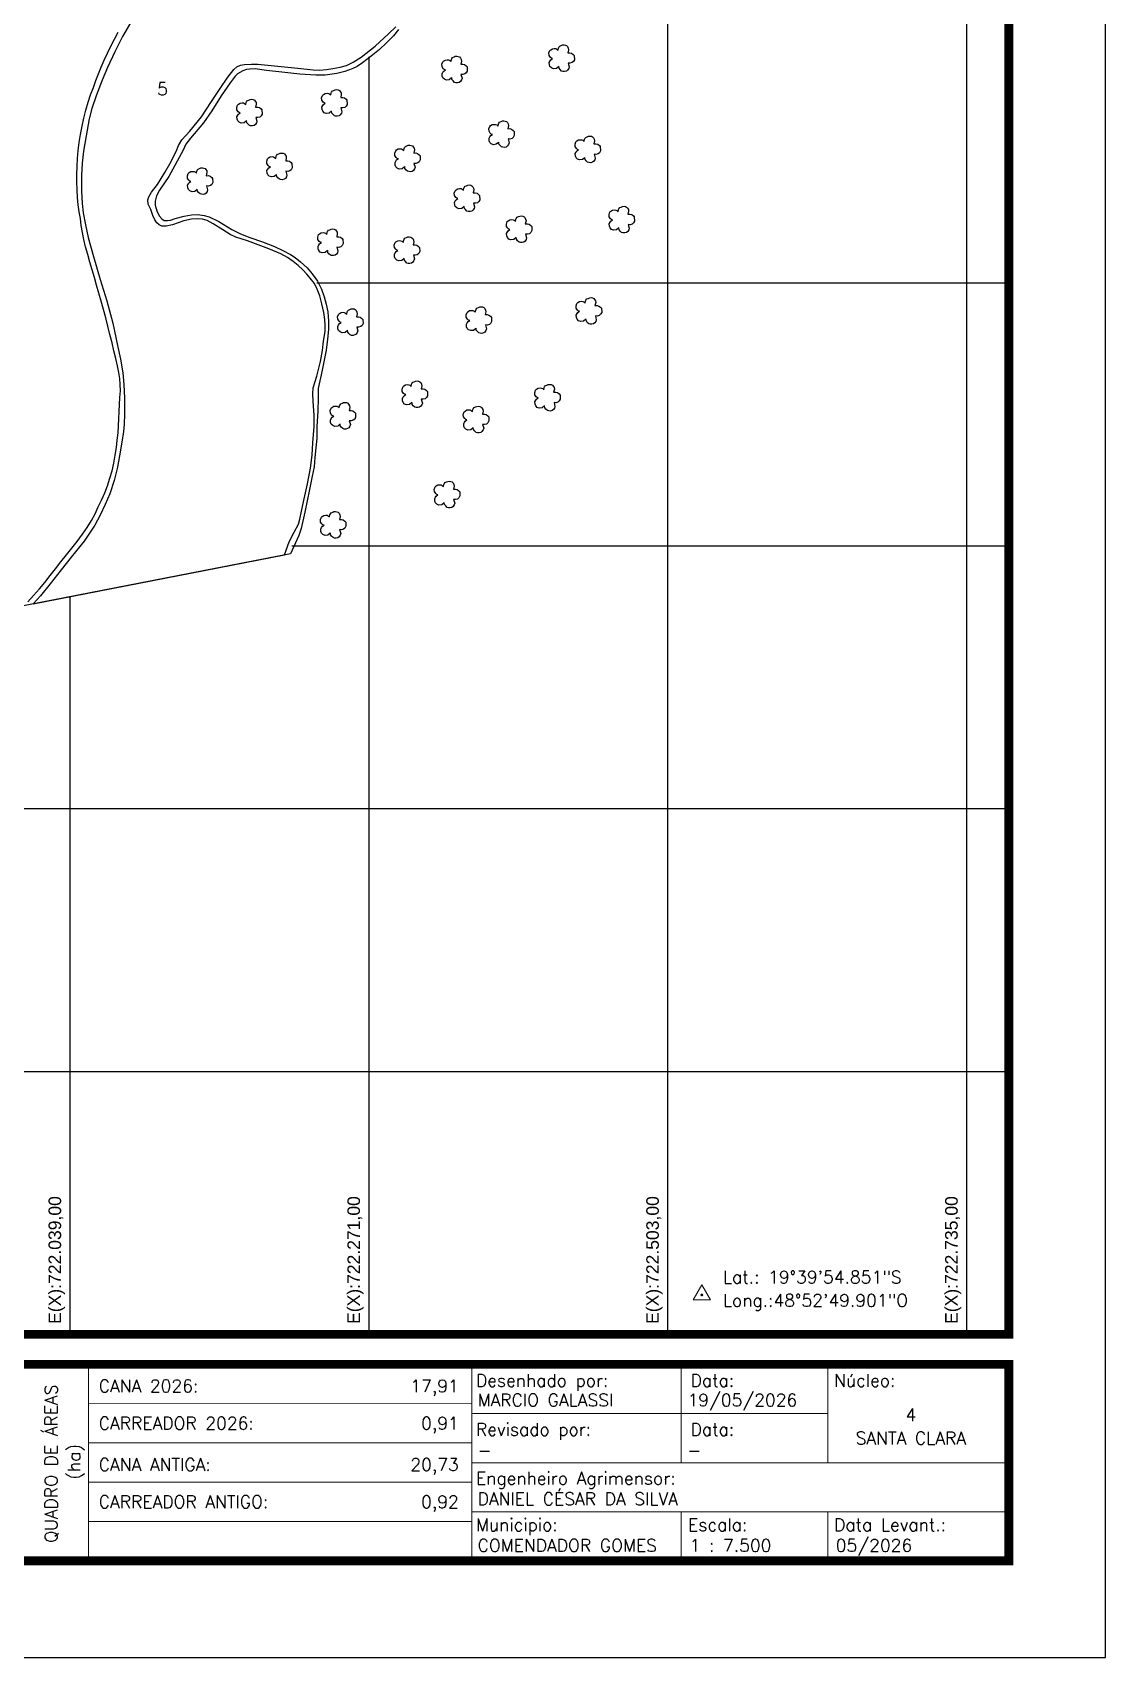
# Model space of a CAD drawing. Extents: x 721268 to 722843, y 7822775 to 7825003.
# Drawn here: x 722010 to 722843, y 7822775 to 7824036 of the extents above; entities that cross this region are included whole.
import ezdxf
from ezdxf.enums import TextEntityAlignment as Align

# ---------------------------------------------------------------- set-up
doc = ezdxf.new("R2010")
doc.units = 0
doc.linetypes.add('CONTINUO', pattern=[0])
doc.linetypes.add('LIN0', pattern=[0])
for name, color, linetype, lineweight in [('0114001264', 1, 'Continuous', 25), ('0114001264004', 5, 'Continuous', 25), ('0114001264005', 5, 'Continuous', 25)]:
    doc.layers.add(name, color=color, linetype=linetype, lineweight=lineweight)
for name, color, linetype in [('_SIMBOLO ARVORE', 118, 'Continuous'), ('MALHA', 8, 'Continuous'), ('MARGEM', 5, 'Continuous'), ('TEXTO', 7, 'Continuous'), ('TEXTO_NUN_TAL', 7, 'Continuous')]:
    doc.layers.add(name, color=color, linetype=linetype)
doc.styles.add('Simplex', font='simplex.shx')
doc.styles.get("Standard").update_dxf_attribs({"font": 'arial.ttf'})

msp = doc.modelspace()

# ---------------------------------------------------------------- linework, layer by layer
at = {"layer": '0114001264'}
msp.add_lwpolyline([(722294, 7824038.8), (722289.9, 7824033.9), (722284.6, 7824028.3), (722279.2, 7824023.3), (722272.6, 7824018), (722265.9, 7824012.9), (722261.7, 7824009.9), (722258, 7824008.1), (722252.1, 7824006), (722245.9, 7824004.6), (722236.9, 7824003.4), (722229.7, 7824003.4), (722217.2, 7824004.1), (722203.4, 7824005.5), (722191.5, 7824007), (722182.6, 7824008.1), (722178.5, 7824008), (722175.9, 7824007.6), (722173.1, 7824006.6), (722169, 7824004.4), (722167, 7824002.6), (722163.1, 7823997.4), (722156.3, 7823987.2), (722148.9, 7823975.5), (722142.4, 7823966.4), (722132.3, 7823954.3), (722128.9, 7823949.7), (722126.6, 7823945), (722115.5, 7823924.7), (722108.4, 7823914.1), (722106.1, 7823909.7), (722104.9, 7823905.5), (722105.1, 7823902.5), (722106.3, 7823898.1), (722108.2, 7823894.2), (722110.1, 7823891.8), (722112, 7823890.5), (722114.5, 7823890.4), (722116.9, 7823890.8), (722120.4, 7823892), (722127.6, 7823893.9), (722133.2, 7823894.9), (722137.9, 7823895.1), (722143.1, 7823894.4), (722146.8, 7823893.4), (722154.3, 7823889.7), (722164.5, 7823883.6), (722171.3, 7823880), (722178.4, 7823877.4), (722188.2, 7823874), (722197.7, 7823870.3), (722204.1, 7823867.3), (722210, 7823864.2), (722213.7, 7823861.8), (722217.8, 7823858.3), (722222.9, 7823853.8), (722226.9, 7823849.1), (722231, 7823843.3), (722234.1, 7823837.2), (722236.1, 7823831.3), (722237.8, 7823825.5), (722239.1, 7823819.6), (722239.6, 7823812.4), (722239.6, 7823805.9), (722238.8, 7823798.4), (722237.7, 7823789.8), (722234.7, 7823774.3), (722231.6, 7823760.1), (722231.6, 7823752.9), (722231.2, 7823742.4), (722230.5, 7823730.6), (722230.5, 7823721.4), (722229, 7823706.5), (722228.4, 7823699.3), (722226.9, 7823691.9), (722224.7, 7823681.7), (722221.3, 7823664), (722218.4, 7823651.3), (722216.6, 7823646.1), (722210, 7823631.8), (721878.8, 7823567.3)], dxfattribs=at)
at = {"layer": '0114001264004'}
msp.add_lwpolyline([(722006.1, 7823594.4), (722010.6, 7823599.3), (722015.1, 7823604.5), (722019.4, 7823609.6), (722023.5, 7823614.8), (722027.6, 7823620.1), (722031.8, 7823625.5), (722036.1, 7823630.9), (722040.4, 7823636.2), (722044.5, 7823641.4), (722048.5, 7823646.9), (722052.3, 7823652.3), (722055.6, 7823657.7), (722058.3, 7823662.8), (722060.8, 7823668.2), (722063.4, 7823673.5), (722065.8, 7823679), (722067.9, 7823684.6), (722069.9, 7823690.4), (722071.5, 7823696.2), (722072.8, 7823702.2), (722073.9, 7823708.2), (722074.9, 7823714.2), (722075.6, 7823720), (722076.2, 7823725.6), (722076.5, 7823731.1), (722076.8, 7823736.6), (722077.1, 7823742.1), (722077.3, 7823747.6), (722077.6, 7823753.1), (722078, 7823758.2), (722077.9, 7823763.1), (722077.5, 7823767.8), (722076.9, 7823772.6), (722075.8, 7823777.7), (722074.4, 7823783.3), (722072.8, 7823789.3), (722071.5, 7823795.6), (722069.9, 7823802), (722068.3, 7823808.4), (722066.6, 7823814.9), (722064.9, 7823821.4), (722063, 7823827.9), (722061.3, 7823834.1), (722059.5, 7823840.2), (722057.9, 7823846.2), (722056.2, 7823852.1), (722054.4, 7823858.1), (722052.7, 7823864.1), (722051, 7823870), (722049.7, 7823875.7), (722048.6, 7823881.2), (722047.6, 7823886.6), (722046.9, 7823891.9), (722046, 7823897.2), (722045.3, 7823902.7), (722044.7, 7823908.4), (722044.4, 7823914.4), (722044.2, 7823920.4), (722044.2, 7823926.4), (722044.4, 7823932.4), (722044.8, 7823938.5), (722045.3, 7823944.7), (722045.3, 7823944.7), (722046.1, 7823950.9), (722047, 7823957.3), (722048.3, 7823963.6), (722049.7, 7823969.9), (722051.2, 7823976.1), (722052.9, 7823982.2), (722054.8, 7823988), (722057, 7823993.6), (722059, 7823999.1), (722061.1, 7824004.3), (722063.2, 7824009.5), (722065.5, 7824014.9), (722068, 7824020.4), (722070.7, 7824025.7), (722073.4, 7824031.1), (722076.3, 7824036.6)], dxfattribs=at)
at = {"layer": '0114001264005'}
msp.add_lwpolyline([(722085.9, 7824044), (722079.7, 7824033.2), (722073.8, 7824021.3), (722068.1, 7824009.2), (722063.8, 7823999.4), (722059.1, 7823987.3), (722055.9, 7823977.3), (722053.8, 7823969.3), (722051.4, 7823956.2), (722049.4, 7823944.2), (722048.2, 7823935.1), (722047.9, 7823925.4), (722047.9, 7823913.3), (722048.3, 7823903.6), (722049.2, 7823896.3), (722050.8, 7823887.1), (722053.1, 7823877.2), (722057.1, 7823862.6), (722062.4, 7823844.6), (722067.5, 7823828.1), (722072.1, 7823810.8), (722075.8, 7823793.5), (722078.2, 7823782.8), (722079.9, 7823772.2), (722080.7, 7823763.1), (722081.1, 7823752.6), (722081.1, 7823740.2), (722080.9, 7823732.4), (722080.4, 7823726.8), (722079.1, 7823718.5), (722077.4, 7823707.9), (722075.7, 7823699.1), (722073.1, 7823688.6), (722069.8, 7823678.3), (722066.3, 7823670), (722062.3, 7823661.8), (722058.1, 7823654), (722049.8, 7823641.7), (722039.8, 7823629.1), (722032.1, 7823619.3), (722023.5, 7823608.5), (722015.9, 7823599.2), (722010.3, 7823592.9), (722205.4, 7823630.9), (722209.1, 7823641), (722212.9, 7823648.5), (722216.2, 7823654.8), (722217.4, 7823658.7), (722218.7, 7823664.9), (722220.7, 7823674.5), (722223.3, 7823686.1), (722225.5, 7823698.3), (722226.9, 7823708.3), (722227.4, 7823718), (722228.3, 7823730.5), (722228.5, 7823739.3), (722227.7, 7823749.9), (722227.5, 7823756), (722227.7, 7823760.7), (722230.5, 7823769.7), (722233.4, 7823780.9), (722234.9, 7823789.5), (722235.7, 7823796.7), (722236.9, 7823804.4), (722236.9, 7823809.3), (722236.8, 7823813.5), (722235.8, 7823819), (722234.4, 7823825.8), (722232.8, 7823832.1), (722230.8, 7823837.3), (722228.6, 7823841.7), (722225.3, 7823845.7), (722222.7, 7823848.8), (722219.6, 7823852.3), (722216.1, 7823855.5), (722212.2, 7823858.7), (722207.6, 7823861.8), (722202.5, 7823864.6), (722193.1, 7823868.5), (722176.6, 7823874.6), (722167.6, 7823877.6), (722163.1, 7823879.7), (722157.6, 7823883.3), (722150.1, 7823888), (722145.4, 7823890.5), (722141.7, 7823891.5), (722137.6, 7823891.7), (722133.2, 7823891.4), (722127.3, 7823890.2), (722118.4, 7823887.2), (722113.6, 7823886.1), (722110.2, 7823886.1), (722108.1, 7823887.2), (722106.4, 7823888.7), (722104.8, 7823891), (722103.2, 7823894.4), (722101.5, 7823898.9), (722099.6, 7823903.1), (722099.3, 7823906.6), (722100, 7823908.8), (722102.2, 7823912.5), (722106.7, 7823918.4), (722112.5, 7823927.7), (722116.4, 7823934.5), (722121.2, 7823943.9), (722123.2, 7823948.8), (722125.8, 7823953), (722131.8, 7823959.9), (722140.9, 7823971), (722148.7, 7823982.8), (722155.5, 7823992.8), (722161.3, 7824001.8), (722166, 7824007.7), (722168.5, 7824009.8), (722171.3, 7824011), (722174.4, 7824011.5), (722179.7, 7824011.8), (722184.8, 7824011.9), (722215.8, 7824008.8), (722227.7, 7824007.5), (722232.6, 7824007.2), (722238.1, 7824007.6), (722243, 7824008.4), (722248.6, 7824009.4), (722253.4, 7824010.9), (722258.8, 7824013.3), (722264.9, 7824017.3), (722275.7, 7824025.7), (722286.1, 7824035.3), (722291.9, 7824040.8)], dxfattribs=at)
at = {"layer": '_SIMBOLO ARVORE', "linetype": 'CONTINUO'}
for points in [[(722335.1, 7824001.2, 0), (722333.3, 7823999.7, 0), (722331.1, 7823999.4, 0), (722329.5, 7824000.1, 0), (722328.3, 7824001.2, 0), (722327.8, 7824002.5, 0), (722327.7, 7824004.4, 0), (722328.3, 7824005.6, 0), (722329, 7824006.5, 0), (722330.3, 7824007.4, 0), (722329.5, 7824007.7, 0), (722328.6, 7824008.3, 0), (722327.7, 7824009.9, 0), (722327.5, 7824011.7, 0), (722328.2, 7824013.5, 0), (722328.9, 7824014.2, 0), (722330.3, 7824015, 0), (722331.7, 7824015.2, 0), (722332.8, 7824015.1, 0), (722333.7, 7824014.7, 0), (722334.6, 7824013.8, 0), (722334.9, 7824015.4, 0), (722335.2, 7824016.1, 0), (722335.9, 7824017, 0), (722337, 7824017.4, 0), (722338, 7824017.9, 0), (722339.2, 7824018, 0), (722340.3, 7824017.8, 0), (722341.2, 7824017.4, 0), (722341.9, 7824016.6, 0), (722342.5, 7824015.5, 0), (722342.7, 7824014.2, 0), (722342.2, 7824011.8, 0), (722343.8, 7824011.9, 0), (722345.2, 7824011.5, 0), (722346.4, 7824010.5, 0), (722347.1, 7824009.7, 0), (722347.3, 7824006.5, 0), (722346.5, 7824005.1, 0), (722345.5, 7824004.2, 0), (722343.9, 7824003.7, 0), (722342.4, 7824003.9, 0), (722343.2, 7824000.9, 0), (722342.9, 7823999.6, 0), (722342, 7823998.4, 0), (722341, 7823997.6, 0), (722339.7, 7823997.3, 0), (722338.4, 7823997.4, 0), (722337.4, 7823997.7, 0), (722336.2, 7823998.8, 0), (722335.4, 7823999.8, 0), (722335.2, 7824001.4, 0)], [(722418.3, 7824010, 0), (722416.5, 7824008.5, 0), (722414.2, 7824008.2, 0), (722412.6, 7824008.9, 0), (722411.4, 7824010, 0), (722411, 7824011.3, 0), (722410.8, 7824013.2, 0), (722411.5, 7824014.4, 0), (722412.1, 7824015.3, 0), (722413.4, 7824016.2, 0), (722412.6, 7824016.4, 0), (722411.8, 7824017.1, 0), (722410.8, 7824018.6, 0), (722410.6, 7824020.5, 0), (722411.3, 7824022.3, 0), (722412.1, 7824023, 0), (722413.4, 7824023.8, 0), (722414.8, 7824024, 0), (722415.9, 7824023.9, 0), (722416.8, 7824023.5, 0), (722417.8, 7824022.6, 0), (722418.1, 7824024.2, 0), (722418.3, 7824024.9, 0), (722419, 7824025.8, 0), (722420.1, 7824026.2, 0), (722421.2, 7824026.7, 0), (722422.4, 7824026.8, 0), (722423.5, 7824026.6, 0), (722424.4, 7824026.2, 0), (722425.1, 7824025.4, 0), (722425.7, 7824024.3, 0), (722425.9, 7824023, 0), (722425.3, 7824020.6, 0), (722427, 7824020.7, 0), (722428.3, 7824020.3, 0), (722429.6, 7824019.3, 0), (722430.3, 7824018.5, 0), (722430.5, 7824015.3, 0), (722429.7, 7824013.9, 0), (722428.6, 7824013, 0), (722427, 7824012.5, 0), (722425.6, 7824012.6, 0), (722426.3, 7824009.7, 0), (722426, 7824008.4, 0), (722425.1, 7824007.2, 0), (722424.2, 7824006.4, 0), (722422.8, 7824006.1, 0), (722421.5, 7824006.2, 0), (722420.5, 7824006.5, 0), (722419.3, 7824007.6, 0), (722418.6, 7824008.6, 0), (722418.3, 7824010.2, 0)], [(722241.9, 7823975.3, 0), (722240.1, 7823973.8, 0), (722237.8, 7823973.5, 0), (722236.2, 7823974.1, 0), (722235.1, 7823975.3, 0), (722234.6, 7823976.6, 0), (722234.4, 7823978.5, 0), (722235.1, 7823979.7, 0), (722235.7, 7823980.6, 0), (722237, 7823981.5, 0), (722236.2, 7823981.7, 0), (722235.4, 7823982.4, 0), (722234.4, 7823983.9, 0), (722234.2, 7823985.7, 0), (722234.9, 7823987.6, 0), (722235.7, 7823988.3, 0), (722237, 7823989.1, 0), (722238.4, 7823989.3, 0), (722239.5, 7823989.1, 0), (722240.4, 7823988.7, 0), (722241.4, 7823987.9, 0), (722241.7, 7823989.5, 0), (722241.9, 7823990.2, 0), (722242.6, 7823991.1, 0), (722243.7, 7823991.5, 0), (722244.8, 7823992, 0), (722246, 7823992.1, 0), (722247.1, 7823991.9, 0), (722248, 7823991.4, 0), (722248.7, 7823990.7, 0), (722249.3, 7823989.5, 0), (722249.5, 7823988.2, 0), (722249, 7823985.9, 0), (722250.6, 7823985.9, 0), (722251.9, 7823985.6, 0), (722253.2, 7823984.6, 0), (722253.9, 7823983.8, 0), (722254.1, 7823980.6, 0), (722253.3, 7823979.2, 0), (722252.3, 7823978.2, 0), (722250.6, 7823977.8, 0), (722249.2, 7823977.9, 0), (722249.9, 7823974.9, 0), (722249.6, 7823973.7, 0), (722248.7, 7823972.5, 0), (722247.8, 7823971.7, 0), (722246.4, 7823971.4, 0), (722245.1, 7823971.5, 0), (722244.1, 7823971.7, 0), (722243, 7823972.9, 0), (722242.2, 7823973.9, 0), (722241.9, 7823975.4, 0)], [(722175.9, 7823967.8, 0), (722174.1, 7823966.3, 0), (722171.8, 7823966, 0), (722170.2, 7823966.7, 0), (722169.1, 7823967.8, 0), (722168.6, 7823969.1, 0), (722168.5, 7823971, 0), (722169.1, 7823972.2, 0), (722169.7, 7823973.1, 0), (722171, 7823974, 0), (722170.2, 7823974.2, 0), (722169.4, 7823974.9, 0), (722168.4, 7823976.4, 0), (722168.3, 7823978.3, 0), (722169, 7823980.1, 0), (722169.7, 7823980.8, 0), (722171, 7823981.6, 0), (722172.4, 7823981.8, 0), (722173.5, 7823981.7, 0), (722174.4, 7823981.2, 0), (722175.4, 7823980.4, 0), (722175.7, 7823982, 0), (722175.9, 7823982.7, 0), (722176.7, 7823983.6, 0), (722177.7, 7823984, 0), (722178.8, 7823984.5, 0), (722180, 7823984.6, 0), (722181.1, 7823984.4, 0), (722182, 7823983.9, 0), (722182.7, 7823983.2, 0), (722183.3, 7823982, 0), (722183.5, 7823980.7, 0), (722183, 7823978.4, 0), (722184.6, 7823978.5, 0), (722185.9, 7823978.1, 0), (722187.2, 7823977.1, 0), (722187.9, 7823976.3, 0), (722188.1, 7823973.1, 0), (722187.3, 7823971.7, 0), (722186.3, 7823970.8, 0), (722184.6, 7823970.3, 0), (722183.2, 7823970.4, 0), (722184, 7823967.5, 0), (722183.6, 7823966.2, 0), (722182.8, 7823965, 0), (722181.8, 7823964.2, 0), (722180.5, 7823963.9, 0), (722179.1, 7823964, 0), (722178.1, 7823964.3, 0), (722177, 7823965.4, 0), (722176.2, 7823966.4, 0), (722176, 7823968, 0)], [(722371.6, 7823951.1, 0), (722369.8, 7823949.6, 0), (722367.6, 7823949.3, 0), (722365.9, 7823950, 0), (722364.8, 7823951.1, 0), (722364.3, 7823952.4, 0), (722364.2, 7823954.3, 0), (722364.8, 7823955.5, 0), (722365.5, 7823956.4, 0), (722366.8, 7823957.3, 0), (722365.9, 7823957.5, 0), (722365.1, 7823958.2, 0), (722364.2, 7823959.7, 0), (722364, 7823961.6, 0), (722364.7, 7823963.4, 0), (722365.4, 7823964.1, 0), (722366.7, 7823964.9, 0), (722368.1, 7823965.1, 0), (722369.3, 7823965, 0), (722370.1, 7823964.6, 0), (722371.1, 7823963.7, 0), (722371.4, 7823965.3, 0), (722371.7, 7823966, 0), (722372.4, 7823966.9, 0), (722373.5, 7823967.3, 0), (722374.5, 7823967.8, 0), (722375.7, 7823967.9, 0), (722376.8, 7823967.7, 0), (722377.7, 7823967.3, 0), (722378.4, 7823966.5, 0), (722379, 7823965.4, 0), (722379.2, 7823964.1, 0), (722378.7, 7823961.7, 0), (722380.3, 7823961.8, 0), (722381.7, 7823961.4, 0), (722382.9, 7823960.4, 0), (722383.6, 7823959.6, 0), (722383.8, 7823956.4, 0), (722383, 7823955, 0), (722382, 7823954.1, 0), (722380.4, 7823953.6, 0), (722378.9, 7823953.8, 0), (722379.7, 7823950.8, 0), (722379.3, 7823949.5, 0), (722378.5, 7823948.3, 0), (722377.5, 7823947.5, 0), (722376.2, 7823947.2, 0), (722374.8, 7823947.3, 0), (722373.8, 7823947.6, 0), (722372.7, 7823948.7, 0), (722371.9, 7823949.7, 0), (722371.7, 7823951.3, 0)], [(722438.5, 7823939.2, 0), (722436.7, 7823937.7, 0), (722434.4, 7823937.5, 0), (722432.8, 7823938.1, 0), (722431.7, 7823939.2, 0), (722431.2, 7823940.5, 0), (722431.1, 7823942.4, 0), (722431.7, 7823943.6, 0), (722432.3, 7823944.5, 0), (722433.7, 7823945.4, 0), (722432.8, 7823945.7, 0), (722432, 7823946.3, 0), (722431, 7823947.9, 0), (722430.9, 7823949.7, 0), (722431.6, 7823951.6, 0), (722432.3, 7823952.2, 0), (722433.6, 7823953.1, 0), (722435, 7823953.2, 0), (722436.1, 7823953.1, 0), (722437, 7823952.7, 0), (722438, 7823951.8, 0), (722438.3, 7823953.5, 0), (722438.5, 7823954.1, 0), (722439.3, 7823955, 0), (722440.3, 7823955.4, 0), (722441.4, 7823955.9, 0), (722442.6, 7823956, 0), (722443.7, 7823955.9, 0), (722444.6, 7823955.4, 0), (722445.3, 7823954.6, 0), (722445.9, 7823953.5, 0), (722446.1, 7823952.2, 0), (722445.6, 7823949.9, 0), (722447.2, 7823949.9, 0), (722448.5, 7823949.6, 0), (722449.8, 7823948.6, 0), (722450.5, 7823947.8, 0), (722450.7, 7823944.6, 0), (722449.9, 7823943.1, 0), (722448.9, 7823942.2, 0), (722447.2, 7823941.7, 0), (722445.8, 7823941.9, 0), (722446.6, 7823938.9, 0), (722446.2, 7823937.6, 0), (722445.4, 7823936.4, 0), (722444.4, 7823935.7, 0), (722443.1, 7823935.3, 0), (722441.7, 7823935.4, 0), (722440.7, 7823935.7, 0), (722439.6, 7823936.8, 0), (722438.8, 7823937.8, 0), (722438.6, 7823939.4, 0)], [(722199.2, 7823926, 0), (722197.4, 7823924.5, 0), (722195.2, 7823924.3, 0), (722193.5, 7823924.9, 0), (722192.4, 7823926, 0), (722191.9, 7823927.3, 0), (722191.8, 7823929.2, 0), (722192.4, 7823930.4, 0), (722193.1, 7823931.3, 0), (722194.4, 7823932.2, 0), (722193.5, 7823932.5, 0), (722192.7, 7823933.2, 0), (722191.7, 7823934.7, 0), (722191.6, 7823936.5, 0), (722192.3, 7823938.4, 0), (722193, 7823939.1, 0), (722194.3, 7823939.9, 0), (722195.7, 7823940.1, 0), (722196.9, 7823939.9, 0), (722197.7, 7823939.5, 0), (722198.7, 7823938.6, 0), (722199, 7823940.3, 0), (722199.2, 7823940.9, 0), (722200, 7823941.9, 0), (722201.1, 7823942.2, 0), (722202.1, 7823942.7, 0), (722203.3, 7823942.8, 0), (722204.4, 7823942.7, 0), (722205.3, 7823942.2, 0), (722206, 7823941.5, 0), (722206.6, 7823940.3, 0), (722206.8, 7823939, 0), (722206.3, 7823936.7, 0), (722207.9, 7823936.7, 0), (722209.2, 7823936.4, 0), (722210.5, 7823935.4, 0), (722211.2, 7823934.6, 0), (722211.4, 7823931.4, 0), (722210.6, 7823929.9, 0), (722209.6, 7823929, 0), (722207.9, 7823928.6, 0), (722206.5, 7823928.7, 0), (722207.3, 7823925.7, 0), (722206.9, 7823924.4, 0), (722206.1, 7823923.2, 0), (722205.1, 7823922.5, 0), (722203.8, 7823922.1, 0), (722202.4, 7823922.2, 0), (722201.4, 7823922.5, 0), (722200.3, 7823923.6, 0), (722199.5, 7823924.6, 0), (722199.3, 7823926.2, 0)], [(722298.6, 7823932.2, 0), (722296.8, 7823930.7, 0), (722294.5, 7823930.4, 0), (722292.9, 7823931.1, 0), (722291.8, 7823932.2, 0), (722291.3, 7823933.5, 0), (722291.2, 7823935.4, 0), (722291.8, 7823936.6, 0), (722292.4, 7823937.5, 0), (722293.8, 7823938.4, 0), (722292.9, 7823938.6, 0), (722292.1, 7823939.3, 0), (722291.1, 7823940.8, 0), (722291, 7823942.7, 0), (722291.7, 7823944.5, 0), (722292.4, 7823945.2, 0), (722293.7, 7823946, 0), (722295.1, 7823946.2, 0), (722296.2, 7823946.1, 0), (722297.1, 7823945.7, 0), (722298.1, 7823944.8, 0), (722298.4, 7823946.4, 0), (722298.6, 7823947.1, 0), (722299.4, 7823948, 0), (722300.4, 7823948.4, 0), (722301.5, 7823948.9, 0), (722302.7, 7823949, 0), (722303.8, 7823948.8, 0), (722304.7, 7823948.4, 0), (722305.4, 7823947.6, 0), (722306, 7823946.5, 0), (722306.2, 7823945.2, 0), (722305.7, 7823942.8, 0), (722307.3, 7823942.9, 0), (722308.6, 7823942.5, 0), (722309.9, 7823941.5, 0), (722310.6, 7823940.7, 0), (722310.8, 7823937.5, 0), (722310, 7823936.1, 0), (722309, 7823935.2, 0), (722307.3, 7823934.7, 0), (722305.9, 7823934.8, 0), (722306.7, 7823931.9, 0), (722306.3, 7823930.6, 0), (722305.5, 7823929.4, 0), (722304.5, 7823928.6, 0), (722303.2, 7823928.3, 0), (722301.8, 7823928.4, 0), (722300.8, 7823928.7, 0), (722299.7, 7823929.8, 0), (722298.9, 7823930.8, 0), (722298.7, 7823932.4, 0)], [(722137.6, 7823914.6, 0), (722135.8, 7823913.1, 0), (722133.6, 7823912.8, 0), (722131.9, 7823913.5, 0), (722130.8, 7823914.6, 0), (722130.3, 7823915.9, 0), (722130.2, 7823917.8, 0), (722130.8, 7823919, 0), (722131.5, 7823919.9, 0), (722132.8, 7823920.8, 0), (722131.9, 7823921, 0), (722131.1, 7823921.7, 0), (722130.2, 7823923.2, 0), (722130, 7823925.1, 0), (722130.7, 7823926.9, 0), (722131.4, 7823927.6, 0), (722132.7, 7823928.4, 0), (722134.1, 7823928.6, 0), (722135.3, 7823928.5, 0), (722136.2, 7823928.1, 0), (722137.1, 7823927.2, 0), (722137.4, 7823928.8, 0), (722137.7, 7823929.5, 0), (722138.4, 7823930.4, 0), (722139.5, 7823930.8, 0), (722140.5, 7823931.3, 0), (722141.7, 7823931.4, 0), (722142.8, 7823931.2, 0), (722143.7, 7823930.8, 0), (722144.4, 7823930, 0), (722145, 7823928.9, 0), (722145.2, 7823927.6, 0), (722144.7, 7823925.2, 0), (722146.3, 7823925.3, 0), (722147.7, 7823924.9, 0), (722148.9, 7823923.9, 0), (722149.6, 7823923.1, 0), (722149.8, 7823919.9, 0), (722149, 7823918.5, 0), (722148, 7823917.6, 0), (722146.4, 7823917.1, 0), (722144.9, 7823917.3, 0), (722145.7, 7823914.3, 0), (722145.3, 7823913, 0), (722144.5, 7823911.8, 0), (722143.5, 7823911, 0), (722142.2, 7823910.7, 0), (722140.9, 7823910.8, 0), (722139.9, 7823911.1, 0), (722138.7, 7823912.2, 0), (722137.9, 7823913.2, 0), (722137.7, 7823914.8, 0)], [(722344.8, 7823901.3, 0), (722343, 7823899.8, 0), (722340.8, 7823899.5, 0), (722339.1, 7823900.2, 0), (722338, 7823901.3, 0), (722337.5, 7823902.6, 0), (722337.4, 7823904.5, 0), (722338, 7823905.7, 0), (722338.7, 7823906.6, 0), (722340, 7823907.5, 0), (722339.1, 7823907.7, 0), (722338.3, 7823908.4, 0), (722337.3, 7823909.9, 0), (722337.2, 7823911.8, 0), (722337.9, 7823913.6, 0), (722338.6, 7823914.3, 0), (722339.9, 7823915.1, 0), (722341.3, 7823915.3, 0), (722342.5, 7823915.2, 0), (722343.3, 7823914.7, 0), (722344.3, 7823913.9, 0), (722344.6, 7823915.5, 0), (722344.8, 7823916.2, 0), (722345.6, 7823917.1, 0), (722346.7, 7823917.5, 0), (722347.7, 7823918, 0), (722348.9, 7823918.1, 0), (722350, 7823917.9, 0), (722350.9, 7823917.4, 0), (722351.6, 7823916.7, 0), (722352.2, 7823915.5, 0), (722352.4, 7823914.2, 0), (722351.9, 7823911.9, 0), (722353.5, 7823912, 0), (722354.9, 7823911.6, 0), (722356.1, 7823910.6, 0), (722356.8, 7823909.8, 0), (722357, 7823906.6, 0), (722356.2, 7823905.2, 0), (722355.2, 7823904.3, 0), (722353.6, 7823903.8, 0), (722352.1, 7823903.9, 0), (722352.9, 7823901, 0), (722352.5, 7823899.7, 0), (722351.7, 7823898.5, 0), (722350.7, 7823897.7, 0), (722349.4, 7823897.4, 0), (722348, 7823897.5, 0), (722347, 7823897.8, 0), (722345.9, 7823898.9, 0), (722345.1, 7823899.9, 0), (722344.9, 7823901.4, 0)], [(722385.3, 7823877.2, 0), (722383.5, 7823875.7, 0), (722381.2, 7823875.5, 0), (722379.6, 7823876.1, 0), (722378.4, 7823877.2, 0), (722378, 7823878.5, 0), (722377.8, 7823880.4, 0), (722378.4, 7823881.6, 0), (722379.1, 7823882.5, 0), (722380.4, 7823883.4, 0), (722379.6, 7823883.7, 0), (722378.8, 7823884.4, 0), (722377.8, 7823885.9, 0), (722377.6, 7823887.7, 0), (722378.3, 7823889.6, 0), (722379, 7823890.3, 0), (722380.4, 7823891.1, 0), (722381.8, 7823891.3, 0), (722382.9, 7823891.1, 0), (722383.8, 7823890.7, 0), (722384.8, 7823889.8, 0), (722385, 7823891.5, 0), (722385.3, 7823892.1, 0), (722386, 7823893.1, 0), (722387.1, 7823893.5, 0), (722388.2, 7823893.9, 0), (722389.3, 7823894, 0), (722390.5, 7823893.9, 0), (722391.4, 7823893.4, 0), (722392, 7823892.7, 0), (722392.6, 7823891.5, 0), (722392.9, 7823890.2, 0), (722392.3, 7823887.9, 0), (722394, 7823887.9, 0), (722395.3, 7823887.6, 0), (722396.6, 7823886.6, 0), (722397.3, 7823885.8, 0), (722397.5, 7823882.6, 0), (722396.7, 7823881.2, 0), (722395.6, 7823880.2, 0), (722394, 7823879.8, 0), (722392.6, 7823879.9, 0), (722393.3, 7823876.9, 0), (722393, 7823875.6, 0), (722392.1, 7823874.4, 0), (722391.2, 7823873.7, 0), (722389.8, 7823873.3, 0), (722388.5, 7823873.4, 0), (722387.5, 7823873.7, 0), (722386.3, 7823874.8, 0), (722385.6, 7823875.9, 0), (722385.3, 7823877.4, 0)], [(722464.9, 7823884.7, 0), (722463.1, 7823883.2, 0), (722460.8, 7823882.9, 0), (722459.2, 7823883.6, 0), (722458.1, 7823884.7, 0), (722457.6, 7823886, 0), (722457.5, 7823887.9, 0), (722458.1, 7823889.1, 0), (722458.7, 7823890, 0), (722460.1, 7823890.9, 0), (722459.2, 7823891.2, 0), (722458.4, 7823891.8, 0), (722457.4, 7823893.4, 0), (722457.3, 7823895.2, 0), (722458, 7823897.1, 0), (722458.7, 7823897.7, 0), (722460, 7823898.5, 0), (722461.4, 7823898.7, 0), (722462.5, 7823898.6, 0), (722463.4, 7823898.2, 0), (722464.4, 7823897.3, 0), (722464.7, 7823898.9, 0), (722464.9, 7823899.6, 0), (722465.7, 7823900.5, 0), (722466.7, 7823900.9, 0), (722467.8, 7823901.4, 0), (722469, 7823901.5, 0), (722470.1, 7823901.3, 0), (722471, 7823900.9, 0), (722471.7, 7823900.1, 0), (722472.3, 7823899, 0), (722472.5, 7823897.7, 0), (722472, 7823895.3, 0), (722473.6, 7823895.4, 0), (722474.9, 7823895, 0), (722476.2, 7823894, 0), (722476.9, 7823893.2, 0), (722477.1, 7823890, 0), (722476.3, 7823888.6, 0), (722475.3, 7823887.7, 0), (722473.6, 7823887.2, 0), (722472.2, 7823887.4, 0), (722473, 7823884.4, 0), (722472.6, 7823883.1, 0), (722471.8, 7823881.9, 0), (722470.8, 7823881.1, 0), (722469.5, 7823880.8, 0), (722468.1, 7823880.9, 0), (722467.1, 7823881.2, 0), (722466, 7823882.3, 0), (722465.2, 7823883.3, 0), (722465, 7823884.9, 0)], [(722238.8, 7823867.1, 0), (722237, 7823865.6, 0), (722234.7, 7823865.4, 0), (722233.1, 7823866, 0), (722232, 7823867.1, 0), (722231.5, 7823868.4, 0), (722231.4, 7823870.3, 0), (722232, 7823871.5, 0), (722232.6, 7823872.4, 0), (722234, 7823873.3, 0), (722233.1, 7823873.6, 0), (722232.3, 7823874.2, 0), (722231.3, 7823875.8, 0), (722231.2, 7823877.6, 0), (722231.9, 7823879.5, 0), (722232.6, 7823880.1, 0), (722233.9, 7823881, 0), (722235.3, 7823881.1, 0), (722236.4, 7823881, 0), (722237.3, 7823880.6, 0), (722238.3, 7823879.7, 0), (722238.6, 7823881.4, 0), (722238.8, 7823882, 0), (722239.6, 7823882.9, 0), (722240.6, 7823883.3, 0), (722241.7, 7823883.8, 0), (722242.9, 7823883.9, 0), (722244, 7823883.8, 0), (722244.9, 7823883.3, 0), (722245.6, 7823882.5, 0), (722246.2, 7823881.4, 0), (722246.4, 7823880.1, 0), (722245.9, 7823877.8, 0), (722247.5, 7823877.8, 0), (722248.8, 7823877.5, 0), (722250.1, 7823876.5, 0), (722250.8, 7823875.7, 0), (722251, 7823872.5, 0), (722250.2, 7823871, 0), (722249.2, 7823870.1, 0), (722247.5, 7823869.6, 0), (722246.1, 7823869.8, 0), (722246.9, 7823866.8, 0), (722246.5, 7823865.5, 0), (722245.7, 7823864.3, 0), (722244.7, 7823863.6, 0), (722243.4, 7823863.2, 0), (722242, 7823863.3, 0), (722241, 7823863.6, 0), (722239.9, 7823864.7, 0), (722239.1, 7823865.7, 0), (722238.9, 7823867.3, 0)], [(722298.2, 7823861, 0), (722296.4, 7823859.5, 0), (722294.1, 7823859.2, 0), (722292.5, 7823859.8, 0), (722291.3, 7823861, 0), (722290.9, 7823862.3, 0), (722290.7, 7823864.2, 0), (722291.4, 7823865.4, 0), (722292, 7823866.3, 0), (722293.3, 7823867.2, 0), (722292.5, 7823867.4, 0), (722291.7, 7823868.1, 0), (722290.7, 7823869.6, 0), (722290.5, 7823871.4, 0), (722291.2, 7823873.3, 0), (722291.9, 7823874, 0), (722293.3, 7823874.8, 0), (722294.7, 7823875, 0), (722295.8, 7823874.8, 0), (722296.7, 7823874.4, 0), (722297.7, 7823873.6, 0), (722297.9, 7823875.2, 0), (722298.2, 7823875.9, 0), (722298.9, 7823876.8, 0), (722300, 7823877.2, 0), (722301.1, 7823877.7, 0), (722302.2, 7823877.8, 0), (722303.4, 7823877.6, 0), (722304.3, 7823877.1, 0), (722304.9, 7823876.4, 0), (722305.5, 7823875.2, 0), (722305.8, 7823873.9, 0), (722305.2, 7823871.6, 0), (722306.9, 7823871.6, 0), (722308.2, 7823871.3, 0), (722309.5, 7823870.3, 0), (722310.2, 7823869.5, 0), (722310.4, 7823866.3, 0), (722309.6, 7823864.9, 0), (722308.5, 7823863.9, 0), (722306.9, 7823863.5, 0), (722305.5, 7823863.6, 0), (722306.2, 7823860.7, 0), (722305.9, 7823859.4, 0), (722305, 7823858.2, 0), (722304.1, 7823857.4, 0), (722302.7, 7823857.1, 0), (722301.4, 7823857.2, 0), (722300.4, 7823857.4, 0), (722299.2, 7823858.6, 0), (722298.5, 7823859.6, 0), (722298.2, 7823861.1, 0)], [(722439.4, 7823813.8, 0), (722437.6, 7823812.3, 0), (722435.3, 7823812, 0), (722433.7, 7823812.6, 0), (722432.5, 7823813.8, 0), (722432.1, 7823815.1, 0), (722431.9, 7823817, 0), (722432.5, 7823818.2, 0), (722433.2, 7823819.1, 0), (722434.5, 7823820, 0), (722433.7, 7823820.2, 0), (722432.9, 7823820.9, 0), (722431.9, 7823822.4, 0), (722431.7, 7823824.2, 0), (722432.4, 7823826.1, 0), (722433.1, 7823826.8, 0), (722434.5, 7823827.6, 0), (722435.9, 7823827.8, 0), (722437, 7823827.6, 0), (722437.9, 7823827.2, 0), (722438.9, 7823826.4, 0), (722439.1, 7823828, 0), (722439.4, 7823828.7, 0), (722440.1, 7823829.6, 0), (722441.2, 7823830, 0), (722442.3, 7823830.5, 0), (722443.4, 7823830.6, 0), (722444.6, 7823830.4, 0), (722445.5, 7823829.9, 0), (722446.1, 7823829.2, 0), (722446.7, 7823828, 0), (722447, 7823826.7, 0), (722446.4, 7823824.4, 0), (722448.1, 7823824.4, 0), (722449.4, 7823824.1, 0), (722450.7, 7823823.1, 0), (722451.4, 7823822.3, 0), (722451.6, 7823819.1, 0), (722450.8, 7823817.7, 0), (722449.7, 7823816.7, 0), (722448.1, 7823816.3, 0), (722446.7, 7823816.4, 0), (722447.4, 7823813.4, 0), (722447.1, 7823812.2, 0), (722446.2, 7823811, 0), (722445.3, 7823810.2, 0), (722443.9, 7823809.9, 0), (722442.6, 7823810, 0), (722441.6, 7823810.2, 0), (722440.4, 7823811.4, 0), (722439.7, 7823812.4, 0), (722439.4, 7823813.9, 0)], [(722254.2, 7823805.1, 0), (722252.4, 7823803.6, 0), (722250.1, 7823803.4, 0), (722248.5, 7823804, 0), (722247.4, 7823805.1, 0), (722246.9, 7823806.4, 0), (722246.8, 7823808.3, 0), (722247.4, 7823809.5, 0), (722248, 7823810.4, 0), (722249.3, 7823811.3, 0), (722248.5, 7823811.6, 0), (722247.7, 7823812.3, 0), (722246.7, 7823813.8, 0), (722246.6, 7823815.6, 0), (722247.3, 7823817.5, 0), (722248, 7823818.2, 0), (722249.3, 7823819, 0), (722250.7, 7823819.2, 0), (722251.8, 7823819, 0), (722252.7, 7823818.6, 0), (722253.7, 7823817.7, 0), (722254, 7823819.4, 0), (722254.2, 7823820, 0), (722255, 7823821, 0), (722256, 7823821.4, 0), (722257.1, 7823821.8, 0), (722258.3, 7823821.9, 0), (722259.4, 7823821.8, 0), (722260.3, 7823821.3, 0), (722261, 7823820.6, 0), (722261.6, 7823819.4, 0), (722261.8, 7823818.1, 0), (722261.3, 7823815.8, 0), (722262.9, 7823815.8, 0), (722264.2, 7823815.5, 0), (722265.5, 7823814.5, 0), (722266.2, 7823813.7, 0), (722266.4, 7823810.5, 0), (722265.6, 7823809, 0), (722264.6, 7823808.1, 0), (722262.9, 7823807.7, 0), (722261.5, 7823807.8, 0), (722262.3, 7823804.8, 0), (722261.9, 7823803.5, 0), (722261.1, 7823802.3, 0), (722260.1, 7823801.6, 0), (722258.8, 7823801.2, 0), (722257.4, 7823801.3, 0), (722256.4, 7823801.6, 0), (722255.3, 7823802.7, 0), (722254.5, 7823803.7, 0), (722254.3, 7823805.3, 0)], [(722354, 7823806.7, 0), (722352.2, 7823805.2, 0), (722350, 7823805, 0), (722348.3, 7823805.6, 0), (722347.2, 7823806.7, 0), (722346.7, 7823808, 0), (722346.6, 7823809.9, 0), (722347.2, 7823811.1, 0), (722347.9, 7823812, 0), (722349.2, 7823812.9, 0), (722348.3, 7823813.2, 0), (722347.5, 7823813.8, 0), (722346.5, 7823815.4, 0), (722346.4, 7823817.2, 0), (722347.1, 7823819.1, 0), (722347.8, 7823819.7, 0), (722349.1, 7823820.6, 0), (722350.5, 7823820.7, 0), (722351.7, 7823820.6, 0), (722352.5, 7823820.2, 0), (722353.5, 7823819.3, 0), (722353.8, 7823821, 0), (722354.1, 7823821.6, 0), (722354.8, 7823822.5, 0), (722355.9, 7823822.9, 0), (722356.9, 7823823.4, 0), (722358.1, 7823823.5, 0), (722359.2, 7823823.4, 0), (722360.1, 7823822.9, 0), (722360.8, 7823822.1, 0), (722361.4, 7823821, 0), (722361.6, 7823819.7, 0), (722361.1, 7823817.4, 0), (722362.7, 7823817.4, 0), (722364.1, 7823817.1, 0), (722365.3, 7823816.1, 0), (722366, 7823815.3, 0), (722366.2, 7823812.1, 0), (722365.4, 7823810.6, 0), (722364.4, 7823809.7, 0), (722362.8, 7823809.2, 0), (722361.3, 7823809.4, 0), (722362.1, 7823806.4, 0), (722361.7, 7823805.1, 0), (722360.9, 7823803.9, 0), (722359.9, 7823803.2, 0), (722358.6, 7823802.8, 0), (722357.2, 7823802.9, 0), (722356.2, 7823803.2, 0), (722355.1, 7823804.3, 0), (722354.3, 7823805.3, 0), (722354.1, 7823806.9, 0)], [(722304.3, 7823749.1, 0), (722302.5, 7823747.6, 0), (722300.2, 7823747.4, 0), (722298.6, 7823748, 0), (722297.5, 7823749.1, 0), (722297, 7823750.4, 0), (722296.9, 7823752.3, 0), (722297.5, 7823753.5, 0), (722298.2, 7823754.4, 0), (722299.5, 7823755.3, 0), (722298.6, 7823755.6, 0), (722297.8, 7823756.3, 0), (722296.8, 7823757.8, 0), (722296.7, 7823759.6, 0), (722297.4, 7823761.5, 0), (722298.1, 7823762.1, 0), (722299.4, 7823763, 0), (722300.8, 7823763.2, 0), (722302, 7823763, 0), (722302.8, 7823762.6, 0), (722303.8, 7823761.7, 0), (722304.1, 7823763.4, 0), (722304.3, 7823764, 0), (722305.1, 7823765, 0), (722306.1, 7823765.3, 0), (722307.2, 7823765.8, 0), (722308.4, 7823765.9, 0), (722309.5, 7823765.8, 0), (722310.4, 7823765.3, 0), (722311.1, 7823764.6, 0), (722311.7, 7823763.4, 0), (722311.9, 7823762.1, 0), (722311.4, 7823759.8, 0), (722313, 7823759.8, 0), (722314.3, 7823759.5, 0), (722315.6, 7823758.5, 0), (722316.3, 7823757.7, 0), (722316.5, 7823754.5, 0), (722315.7, 7823753, 0), (722314.7, 7823752.1, 0), (722313, 7823751.7, 0), (722311.6, 7823751.8, 0), (722312.4, 7823748.8, 0), (722312, 7823747.5, 0), (722311.2, 7823746.3, 0), (722310.2, 7823745.6, 0), (722308.9, 7823745.2, 0), (722307.5, 7823745.3, 0), (722306.5, 7823745.6, 0), (722305.4, 7823746.7, 0), (722304.6, 7823747.7, 0), (722304.4, 7823749.3, 0)], [(722407.2, 7823746.5, 0), (722405.5, 7823745, 0), (722403.2, 7823744.8, 0), (722401.6, 7823745.4, 0), (722400.4, 7823746.5, 0), (722399.9, 7823747.8, 0), (722399.8, 7823749.7, 0), (722400.4, 7823750.9, 0), (722401.1, 7823751.8, 0), (722402.4, 7823752.7, 0), (722401.6, 7823753, 0), (722400.7, 7823753.6, 0), (722399.8, 7823755.2, 0), (722399.6, 7823757, 0), (722400.3, 7823758.9, 0), (722401, 7823759.5, 0), (722402.4, 7823760.4, 0), (722403.8, 7823760.5, 0), (722404.9, 7823760.4, 0), (722405.8, 7823760, 0), (722406.7, 7823759.1, 0), (722407, 7823760.8, 0), (722407.3, 7823761.4, 0), (722408, 7823762.3, 0), (722409.1, 7823762.7, 0), (722410.1, 7823763.2, 0), (722411.3, 7823763.3, 0), (722412.4, 7823763.2, 0), (722413.4, 7823762.7, 0), (722414, 7823761.9, 0), (722414.6, 7823760.8, 0), (722414.9, 7823759.5, 0), (722414.3, 7823757.2, 0), (722415.9, 7823757.2, 0), (722417.3, 7823756.9, 0), (722418.6, 7823755.9, 0), (722419.3, 7823755, 0), (722419.4, 7823751.9, 0), (722418.7, 7823750.4, 0), (722417.6, 7823749.5, 0), (722416, 7823749, 0), (722414.6, 7823749.2, 0), (722415.3, 7823746.2, 0), (722415, 7823744.9, 0), (722414.1, 7823743.7, 0), (722413.2, 7823743, 0), (722411.8, 7823742.6, 0), (722410.5, 7823742.7, 0), (722409.5, 7823743, 0), (722408.3, 7823744.1, 0), (722407.5, 7823745.1, 0), (722407.3, 7823746.7, 0)], [(722248.4, 7823732.4, 0), (722246.7, 7823730.9, 0), (722244.4, 7823730.7, 0), (722242.8, 7823731.3, 0), (722241.6, 7823732.4, 0), (722241.1, 7823733.7, 0), (722241, 7823735.6, 0), (722241.6, 7823736.8, 0), (722242.3, 7823737.7, 0), (722243.6, 7823738.6, 0), (722242.8, 7823738.9, 0), (722241.9, 7823739.5, 0), (722241, 7823741.1, 0), (722240.8, 7823742.9, 0), (722241.5, 7823744.8, 0), (722242.2, 7823745.4, 0), (722243.6, 7823746.3, 0), (722245, 7823746.4, 0), (722246.1, 7823746.3, 0), (722247, 7823745.9, 0), (722247.9, 7823745, 0), (722248.2, 7823746.7, 0), (722248.5, 7823747.3, 0), (722249.2, 7823748.2, 0), (722250.3, 7823748.6, 0), (722251.3, 7823749.1, 0), (722252.5, 7823749.2, 0), (722253.6, 7823749.1, 0), (722254.6, 7823748.6, 0), (722255.2, 7823747.8, 0), (722255.8, 7823746.7, 0), (722256.1, 7823745.4, 0), (722255.5, 7823743.1, 0), (722257.1, 7823743.1, 0), (722258.5, 7823742.8, 0), (722259.7, 7823741.8, 0), (722260.5, 7823741, 0), (722260.6, 7823737.8, 0), (722259.9, 7823736.3, 0), (722258.8, 7823735.4, 0), (722257.2, 7823734.9, 0), (722255.7, 7823735.1, 0), (722256.5, 7823732.1, 0), (722256.2, 7823730.8, 0), (722255.3, 7823729.6, 0), (722254.4, 7823728.9, 0), (722253, 7823728.5, 0), (722251.7, 7823728.6, 0), (722250.7, 7823728.9, 0), (722249.5, 7823730, 0), (722248.7, 7823731, 0), (722248.5, 7823732.6, 0)], [(722351.9, 7823729.5, 0), (722350.1, 7823728, 0), (722347.8, 7823727.8, 0), (722346.2, 7823728.4, 0), (722345.1, 7823729.5, 0), (722344.6, 7823730.8, 0), (722344.5, 7823732.7, 0), (722345.1, 7823733.9, 0), (722345.7, 7823734.8, 0), (722347, 7823735.7, 0), (722346.2, 7823736, 0), (722345.4, 7823736.7, 0), (722344.4, 7823738.2, 0), (722344.2, 7823740, 0), (722344.9, 7823741.9, 0), (722345.7, 7823742.6, 0), (722347, 7823743.4, 0), (722348.4, 7823743.6, 0), (722349.5, 7823743.4, 0), (722350.4, 7823743, 0), (722351.4, 7823742.1, 0), (722351.7, 7823743.8, 0), (722351.9, 7823744.4, 0), (722352.7, 7823745.4, 0), (722353.7, 7823745.8, 0), (722354.8, 7823746.2, 0), (722356, 7823746.3, 0), (722357.1, 7823746.2, 0), (722358, 7823745.7, 0), (722358.7, 7823745, 0), (722359.3, 7823743.8, 0), (722359.5, 7823742.5, 0), (722359, 7823740.2, 0), (722360.6, 7823740.2, 0), (722361.9, 7823739.9, 0), (722363.2, 7823738.9, 0), (722363.9, 7823738.1, 0), (722364.1, 7823734.9, 0), (722363.3, 7823733.5, 0), (722362.3, 7823732.5, 0), (722360.6, 7823732.1, 0), (722359.2, 7823732.2, 0), (722360, 7823729.2, 0), (722359.6, 7823727.9, 0), (722358.7, 7823726.7, 0), (722357.8, 7823726, 0), (722356.5, 7823725.6, 0), (722355.1, 7823725.7, 0), (722354.1, 7823726, 0), (722353, 7823727.1, 0), (722352.2, 7823728.2, 0), (722351.9, 7823729.7, 0)], [(722329.4, 7823671.3, 0), (722327.6, 7823669.8, 0), (722325.3, 7823669.6, 0), (722323.7, 7823670.2, 0), (722322.6, 7823671.3, 0), (722322.1, 7823672.6, 0), (722322, 7823674.5, 0), (722322.6, 7823675.7, 0), (722323.2, 7823676.6, 0), (722324.5, 7823677.5, 0), (722323.7, 7823677.8, 0), (722322.9, 7823678.5, 0), (722321.9, 7823680, 0), (722321.7, 7823681.8, 0), (722322.4, 7823683.7, 0), (722323.2, 7823684.4, 0), (722324.5, 7823685.2, 0), (722325.9, 7823685.4, 0), (722327, 7823685.2, 0), (722327.9, 7823684.8, 0), (722328.9, 7823683.9, 0), (722329.2, 7823685.6, 0), (722329.4, 7823686.2, 0), (722330.1, 7823687.2, 0), (722331.2, 7823687.6, 0), (722332.3, 7823688, 0), (722333.5, 7823688.1, 0), (722334.6, 7823688, 0), (722335.5, 7823687.5, 0), (722336.2, 7823686.8, 0), (722336.8, 7823685.6, 0), (722337, 7823684.3, 0), (722336.5, 7823682, 0), (722338.1, 7823682, 0), (722339.4, 7823681.7, 0), (722340.7, 7823680.7, 0), (722341.4, 7823679.9, 0), (722341.6, 7823676.7, 0), (722340.8, 7823675.3, 0), (722339.8, 7823674.3, 0), (722338.1, 7823673.9, 0), (722336.7, 7823674, 0), (722337.5, 7823671, 0), (722337.1, 7823669.7, 0), (722336.2, 7823668.5, 0), (722335.3, 7823667.8, 0), (722334, 7823667.4, 0), (722332.6, 7823667.5, 0), (722331.6, 7823667.8, 0), (722330.5, 7823668.9, 0), (722329.7, 7823670, 0), (722329.4, 7823671.5, 0)], [(722240.9, 7823647.8, 0), (722239.1, 7823646.3, 0), (722236.9, 7823646, 0), (722235.2, 7823646.7, 0), (722234.1, 7823647.8, 0), (722233.6, 7823649.1, 0), (722233.5, 7823651, 0), (722234.1, 7823652.2, 0), (722234.8, 7823653.1, 0), (722236.1, 7823654, 0), (722235.2, 7823654.3, 0), (722234.4, 7823654.9, 0), (722233.4, 7823656.4, 0), (722233.3, 7823658.3, 0), (722234, 7823660.1, 0), (722234.7, 7823660.8, 0), (722236, 7823661.6, 0), (722237.4, 7823661.8, 0), (722238.6, 7823661.7, 0), (722239.4, 7823661.3, 0), (722240.4, 7823660.4, 0), (722240.7, 7823662, 0), (722241, 7823662.7, 0), (722241.7, 7823663.6, 0), (722242.8, 7823664, 0), (722243.8, 7823664.5, 0), (722245, 7823664.6, 0), (722246.1, 7823664.4, 0), (722247, 7823664, 0), (722247.7, 7823663.2, 0), (722248.3, 7823662.1, 0), (722248.5, 7823660.8, 0), (722248, 7823658.4, 0), (722249.6, 7823658.5, 0), (722251, 7823658.1, 0), (722252.2, 7823657.1, 0), (722252.9, 7823656.3, 0), (722253.1, 7823653.1, 0), (722252.3, 7823651.7, 0), (722251.3, 7823650.8, 0), (722249.7, 7823650.3, 0), (722248.2, 7823650.5, 0), (722249, 7823647.5, 0), (722248.6, 7823646.2, 0), (722247.8, 7823645, 0), (722246.8, 7823644.2, 0), (722245.5, 7823643.9, 0), (722244.1, 7823644, 0), (722243.1, 7823644.3, 0), (722242, 7823645.4, 0), (722241.2, 7823646.4, 0), (722241, 7823648, 0)]]:
    msp.add_polyline3d(points, dxfattribs=at)
at = {"layer": 'MALHA', "color": 8}
for points in [[(722735, 7823025.9), (722735, 7824677.6)], [(722503, 7823025.9), (722503, 7824658)], [(722271, 7823025.9), (722271, 7824017.4)], [(722230.6, 7823842), (722767.7, 7823842)], [(722211.1, 7823638), (722767.7, 7823638)], [(722039, 7823025.9), (722039, 7823598.5)], [(721889.3, 7823434), (722767.7, 7823434)], [(721342.7, 7823230), (722767.7, 7823230)]]:
    msp.add_lwpolyline(points, dxfattribs=at)
at = {"layer": 'MARGEM', "color": 174, "linetype": 'LIN0', "flags": 128}
msp.add_lwpolyline([(722842.7, 7822775.1), (722842.7, 7825002.6), (721267.7, 7825002.6), (721267.7, 7822775.1)], close=True, dxfattribs=at)
at = {"layer": 'MARGEM', "color": 174, "linetype": 'LIN0', "const_width": 6.82, "flags": 128}
for points in [[(722767.7, 7823025.9), (722767.7, 7824927.6), (721342.7, 7824927.6), (721342.7, 7823025.9)], [(721342.7, 7823002.6), (722767.7, 7823002.6), (722767.7, 7822850.1), (721342.7, 7822850.1)]]:
    msp.add_lwpolyline(points, close=True, dxfattribs=at)
at = {"layer": 'MARGEM', "color": 174, "linetype": 'LIN0', "const_width": 0.757, "flags": 128}
for points in [[(722053.2, 7823002.6), (722053.2, 7822852)], [(722350.7, 7823002.6), (722350.7, 7822852)], [(722513.4, 7822926.3), (722513.4, 7823002.6)], [(722627.2, 7822926.3), (722627.2, 7823002.6)], [(722053.2, 7822972.1), (722350.7, 7822972.1)], [(722350.7, 7822964.4), (722627.2, 7822964.4)], [(722053.2, 7822941.6), (722350.7, 7822941.6)], [(722350.7, 7822926.3), (722767.8, 7822926.3)], [(722053.2, 7822911.1), (722350.7, 7822911.1)], [(722350.7, 7822888.2), (722767.8, 7822888.2)], [(722513.4, 7822888.2), (722513.4, 7822850.4)], [(722627.2, 7822888.2), (722627.2, 7822850.4)], [(722053.2, 7822880.6), (722350.7, 7822880.6)]]:
    msp.add_lwpolyline(points, dxfattribs=at)
at = {"layer": 'TEXTO', "color": 7, "lineweight": 9, "flags": 128}
msp.add_lwpolyline([(722522.6, 7823052.6), (722536.1, 7823052.6), (722529.3, 7823064.3)], close=True, dxfattribs=at)
at = {"layer": 'TEXTO', "color": 7, "lineweight": 9, "const_width": 1.06, "flags": 128}
msp.add_lwpolyline([(722528.8, 7823056.5, -1), (722529.9, 7823056.5, -1)], format="xyb", close=True, dxfattribs=at)

# ---------------------------------------------------------------- texts
at = {"layer": 'MALHA'}
for s, p in [('E(X):722.039,00', (722034.9, 7823034)), ('E(X):722.271,00', (722266.9, 7823034)), ('E(X):722.503,00', (722498.9, 7823034)), ('E(X):722.735,00', (722730.9, 7823034))]:
    msp.add_text(s, height=9.75, rotation=90, dxfattribs=at).set_placement(p, align=Align.BOTTOM_LEFT)
at = {"layer": 'MARGEM', "color": 7, "linetype": 'Continuous', "lineweight": 9, "style": 'Simplex'}
for s, p in [('Desenhado por:', (722354, 7822995)), ('Data:', (722520.6, 7822995)), ('Núcleo:', (722632, 7822995)), ('Revisado por:', (722354, 7822957)), ('Data:', (722520.6, 7822957)), ('Engenheiro Agrimensor:', (722354, 7822919.1)), ('Municipio:', (722354, 7822883)), ('Escala:', (722518.7, 7822883)), ('Data Levant.:', (722632, 7822883))]:
    msp.add_text(s, height=9.75, dxfattribs=at).set_placement(p, align=Align.TOP_LEFT)
at = {"layer": 'MARGEM', "color": 7, "linetype": 'Continuous', "style": 'Simplex'}
for s, p in [('QUADRO DE ÁREAS', (722024.2, 7822925.6)), ('(ha)', (722042, 7822927.1))]:
    msp.add_text(s, height=9.75, rotation=90, dxfattribs=at).set_placement(p, align=Align.MIDDLE_CENTER)
for s, p in [('CANA 2026:', (722061.2, 7822990.7)), ('MARCIO GALASSI', (722355.3, 7822979.8)), ('19/05/2026', (722518.2, 7822979.8)), ('CARREADOR 2026:', (722061.2, 7822961.8)), ('-', (722355.3, 7822940.8)), ('-', (722518.2, 7822940.8)), ('CANA ANTIGA:', (722061.2, 7822929.7)), ('DANIEL CÉSAR DA SILVA', (722355.3, 7822903.1)), ('CARREADOR ANTIGO:', (722061.2, 7822900.8)), ('05/2026', (722633.3, 7822867)), ('COMENDADOR GOMES', (722355.3, 7822867)), ('1 : 7.500', (722519.9, 7822867))]:
    msp.add_text(s, height=9.75, dxfattribs=at).set_placement(p, align=Align.TOP_LEFT)
for s, p in [('17,91', (722340.7, 7822990.7)), ('0,91', (722340.7, 7822961.8)), ('20,73', (722340.7, 7822929.7)), ('0,92', (722340.7, 7822900.8))]:
    msp.add_text(s, height=9.75, dxfattribs=at).set_placement(p, align=Align.TOP_RIGHT)
for s, p in [('4', (722691.6, 7822963.4)), ('SANTA CLARA', (722691.6, 7822945.4))]:
    msp.add_text(s, height=9.75, dxfattribs=at).set_placement(p, align=Align.MIDDLE_CENTER)
at = {"layer": 'TEXTO', "linetype": 'ByBlock', "style": 'Simplex'}
for s, p in [('Lat.: 19°39\'54.851"S', (722545.7, 7823065.5)), ('Long.:48°52\'49.901"O', (722545.7, 7823047.4))]:
    msp.add_text(s, height=9.75, dxfattribs=at).set_placement(p)
at = {"layer": 'TEXTO_NUN_TAL', "linetype": 'Continuous', "style": 'Simplex'}
msp.add_text('5', height=9.75, dxfattribs=at).set_placement((722110.7, 7823992.6), align=Align.MIDDLE_CENTER)

doc.saveas('drawing.dxf')
